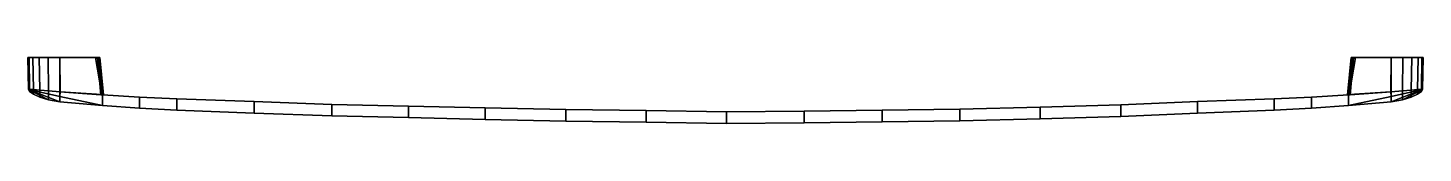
# Model space of a CAD drawing. Extents: x -283 to 284, y -27 to 0.
import ezdxf

# ---------------------------------------------------------------- set-up
doc = ezdxf.new("R2010")
doc.units = 0
doc.layers.add('METAL', color=144, linetype='CONTINUOUS')

msp = doc.modelspace()

# ---------------------------------------------------------------- meshes
at = {"layer": 'METAL'}
mesh = msp.add_polyface(dxfattribs=at)
corners = [(-283, 0, -6.45), (-283, 0, -6.45), (-283, 0, -6.45), (-282.81, -12.92, -6.5), (-282.81, -12.92, -6.5), (-282.49, 0, -1.42), (-282.49, 0, -1.42), (-282.3, -12.97, -1.47), (-280.95, 0, 1.85), (-280.95, 0, 1.85), (-280.76, -13.09, 1.8), (-278.38, 0, 4.18), (-278.38, 0, 4.18), (-278.19, -13.3, 4.13), (-274.79, 0, 5.58), (-274.79, 0, 5.58), (-274.6, -13.59, 5.53), (-269.98, 0, 6.05), (-269.98, 0, 6.05), (-269.98, 0, 6.05), (-269.98, -13.96, 6), (-269.98, -13.96, 6), (-269.97, 0, -6.45), (-269.97, 0, -6.45), (-269.97, 0, -6.45), (-269.87, -13.96, -6.5), (-255.56, -0.01, -6.5), (-255.56, -0.01, -6.5), (-254.8, -0.01, -4.12), (-254.8, -0.01, -4.12), (-254.36, -0.01, -6.34), (-254.36, -0.01, -6.34), (-254.36, -0.01, -6.34), (-254, -0.01, -5.07), (-254, -0.01, -5.07), (-254, -0.01, -5.07), (-253.79, -0.01, -5.91), (-253.79, -0.01, -5.91), (-253.79, -0.01, -5.91), (-253.32, -15.1, -4.2), (-253.04, -15.06, -6.5), (-252.7, -15.14, -6.45), (-252.7, -15.14, -6.45), (-252.53, -15.16, -5.17), (-252.53, -15.16, -5.17), (-252.32, -15.18, -6.01), (-252.32, -15.18, -6.01), (252.9, -15.18, -6.01), (252.9, -15.18, -6.01), (253.11, -15.16, -5.17), (253.11, -15.16, -5.17), (253.28, -15.14, -6.45), (253.28, -15.14, -6.45), (253.62, -15.06, -6.5), (253.9, -15.1, -4.2), (254.37, -0.01, -5.91), (254.37, -0.01, -5.91), (254.37, -0.01, -5.91), (254.58, -0.01, -5.07), (254.58, -0.01, -5.07), (254.58, -0.01, -5.07), (254.94, -0.01, -6.34), (254.94, -0.01, -6.34), (254.94, -0.01, -6.34), (255.38, -0.01, -4.12), (255.38, -0.01, -4.12), (256.14, -0.01, -6.5), (256.14, -0.01, -6.5), (270.45, -13.96, -6.5), (270.55, 0, -6.45), (270.55, 0, -6.45), (270.56, -13.96, 6), (270.56, -13.96, 6), (270.56, 0, 6.05), (270.56, 0, 6.05), (270.56, 0, 6.05), (275.18, -13.59, 5.53), (275.37, 0, 5.58), (275.37, 0, 5.58), (278.77, -13.3, 4.13), (278.96, 0, 4.18), (278.96, 0, 4.18), (281.34, -13.09, 1.8), (281.53, 0, 1.85), (281.53, 0, 1.85), (282.88, -12.97, -1.47), (283.07, 0, -1.42), (283.07, 0, -1.42), (283.39, -12.92, -6.5), (283.39, -12.92, -6.5), (283.58, 0, -6.45), (283.58, 0, -6.45), (283.58, 0, -6.45)]
mesh.append_faces([[corners[k] for k in face] for face in [(74, 77, 80, 80), (74, 80, 83, 86), (74, 86, 90, 69), (69, 66, 63, 57), (69, 57, 60, 65), (74, 69, 65, 65), (88, 68, 70, 91), (68, 53, 67, 70), (54, 71, 73, 64), (72, 76, 78, 75), (76, 79, 81, 78), (79, 82, 84, 81), (82, 85, 87, 84), (85, 89, 92, 87), (62, 67, 53, 52), (56, 61, 51, 48), (58, 55, 47, 49), (64, 59, 50, 54), (24, 2, 18, 18), (18, 2, 6, 9), (18, 9, 12, 15), (30, 27, 23, 36), (33, 36, 23, 28), (18, 28, 24, 24), (4, 1, 22, 25), (25, 22, 26, 40), (39, 29, 19, 21), (20, 17, 14, 16), (16, 14, 11, 13), (13, 11, 8, 10), (10, 8, 5, 7), (7, 5, 0, 3), (31, 41, 40, 26), (37, 45, 42, 32), (35, 44, 46, 38), (29, 39, 43, 34)]])
mesh = msp.add_polyface(dxfattribs=at)
corners = [(-282.81, -13.05, -6.5), (-282.81, -13.05, -6.5), (-282.81, -13.05, -6.5), (-282.81, -12.92, -6.5), (-282.81, -12.92, -6.5), (-282.3, -13.75, -1.47), (-282.3, -13.75, -1.47), (-282.3, -12.97, -1.47), (-280.76, -14.85, 1.8), (-280.76, -14.85, 1.8), (-280.76, -13.09, 1.8), (-278.19, -16.08, 4.13), (-278.19, -16.08, 4.13), (-278.19, -13.3, 4.13), (-274.6, -17.22, 5.53), (-274.6, -17.22, 5.53), (-274.6, -13.59, 5.53), (-269.98, -15.79, -6.5), (-269.98, -15.79, -6.5), (-269.98, -18.08, 6), (-269.98, -18.08, 6), (-269.98, -13.96, 6), (-269.98, -13.96, 6), (-269.87, -13.96, -6.5), (-252.74, -19.54, -6.5), (-252.74, -19.54, -6.5), (-252.74, -15.15, -6.5), (-252.74, -15.15, -6.5), (-252.74, -19.54, 6), (-252.74, -19.54, 6), (-252.74, -15.15, 6), (-252.74, -15.15, 6), (-237.65, -20.56, -6.5), (-237.65, -20.56, -6.5), (-237.65, -16.05, -6.5), (-237.65, -16.05, -6.5), (-237.65, -20.56, 6), (-237.65, -20.56, 6), (-237.65, -16.05, 6), (-237.65, -16.05, 6), (-222.55, -21.37, -6.5), (-222.55, -21.37, -6.5), (-222.55, -16.74, -6.5), (-222.55, -16.74, -6.5), (-222.55, -21.37, 6), (-222.55, -21.37, 6), (-222.55, -16.74, 6), (-222.55, -16.74, 6), (-191.05, -17.91, -6.5), (-191.05, -17.91, -6.5), (-191.05, -22.57, -6.5), (-191.05, -22.57, -6.5), (-191.05, -17.91, 6), (-191.05, -17.91, 6), (-191.05, -22.57, 6), (-191.05, -22.57, 6), (-159.54, -23.74, -6.5), (-159.54, -23.74, -6.5), (-159.54, -19.04, -6.5), (-159.54, -19.04, -6.5), (-159.54, -19.04, 6), (-159.54, -19.04, 6), (-159.54, -23.74, 6), (-159.54, -23.74, 6), (-128.4, -24.42, -6.5), (-128.4, -24.42, -6.5), (-128.4, -19.71, -6.5), (-128.4, -19.71, -6.5), (-128.4, -19.71, 6), (-128.4, -19.71, 6), (-128.4, -24.42, 6), (-128.4, -24.42, 6), (-97.26, -20.47, -6.5), (-97.26, -20.47, -6.5), (-97.26, -20.47, 6), (-97.26, -20.47, 6), (-97.26, -25.19, 6), (-97.26, -25.19, 6), (-97.26, -25.19, -6.5), (-97.26, -25.19, -6.5), (-64.61, -25.85, -6.5), (-64.61, -25.85, -6.5), (-64.61, -21.13, -6.5), (-64.61, -21.13, -6.5), (-64.61, -21.13, 6), (-64.61, -21.13, 6), (-64.61, -25.85, 6), (-64.61, -25.85, 6), (-31.95, -21.53, 6), (-31.95, -21.53, 6), (-31.95, -21.53, -6.5), (-31.95, -21.53, -6.5), (-31.95, -26.26, 6), (-31.95, -26.26, 6), (-31.95, -26.26, -6.5), (-31.95, -26.26, -6.5), (0.7, -26.8, -6.5), (0.7, -26.8, -6.5), (0.7, -22.07, -6.5), (0.7, -22.07, -6.5), (0.7, -22.07, 6), (0.7, -22.07, 6), (0.7, -26.8, 6), (0.7, -26.8, 6), (32.28, -21.81, -6.5), (32.28, -21.81, -6.5), (32.28, -26.53, -6.5), (32.28, -26.53, -6.5), (32.28, -21.81, 6), (32.28, -21.81, 6), (32.28, -26.53, 6), (32.28, -26.53, 6), (63.86, -21.4, -6.5), (63.86, -21.4, -6.5), (63.86, -21.4, 6), (63.86, -21.4, 6), (63.86, -26.13, -6.5), (63.86, -26.13, -6.5), (63.86, -26.13, 6), (63.86, -26.13, 6), (95.44, -20.98, -6.5), (95.44, -20.98, -6.5), (95.44, -25.7, -6.5), (95.44, -25.7, -6.5), (95.44, -20.98, 6), (95.44, -20.98, 6), (95.44, -25.7, 6), (95.44, -25.7, 6), (128.14, -20.23, -6.5), (128.14, -20.23, -6.5), (128.14, -24.94, -6.5), (128.14, -24.94, -6.5), (128.14, -20.23, 6), (128.14, -20.23, 6), (128.14, -24.94, 6), (128.14, -24.94, 6), (160.85, -19.3, -6.5), (160.85, -19.3, -6.5), (160.85, -24, 6), (160.85, -24, 6), (160.85, -24, -6.5), (160.85, -24, -6.5), (160.85, -19.3, 6), (160.85, -19.3, 6), (191.99, -17.91, -6.5), (191.99, -17.91, -6.5), (191.99, -22.57, -6.5), (191.99, -22.57, -6.5), (191.99, -17.91, 6), (191.99, -17.91, 6), (191.99, -22.57, 6), (191.99, -22.57, 6), (223.13, -21.37, -6.5), (223.13, -21.37, -6.5), (223.13, -16.74, -6.5), (223.13, -16.74, -6.5), (223.13, -21.37, 6), (223.13, -21.37, 6), (223.13, -16.74, 6), (223.13, -16.74, 6), (238.22, -20.56, -6.5), (238.22, -20.56, -6.5), (238.22, -16.05, -6.5), (238.22, -16.05, -6.5), (238.22, -20.56, 6), (238.22, -20.56, 6), (238.22, -16.05, 6), (238.22, -16.05, 6), (253.32, -19.54, -6.5), (253.32, -19.54, -6.5), (253.32, -15.15, -6.5), (253.32, -15.15, -6.5), (253.32, -19.54, 6), (253.32, -19.54, 6), (253.32, -15.15, 6), (253.32, -15.15, 6), (270.45, -13.96, -6.5), (270.56, -15.79, -6.5), (270.56, -15.79, -6.5), (270.56, -18.08, 6), (270.56, -18.08, 6), (270.56, -18.08, 6), (270.56, -13.96, 6), (270.56, -13.96, 6), (275.18, -17.22, 5.53), (275.18, -17.22, 5.53), (275.18, -13.59, 5.53), (278.77, -16.08, 4.13), (278.77, -16.08, 4.13), (278.77, -13.3, 4.13), (281.34, -14.85, 1.8), (281.34, -14.85, 1.8), (281.34, -13.09, 1.8), (282.88, -13.75, -1.47), (282.88, -13.75, -1.47), (282.88, -12.97, -1.47), (283.39, -13.05, -6.5), (283.39, -13.05, -6.5), (283.39, -13.05, -6.5), (283.39, -12.92, -6.5), (283.39, -12.92, -6.5)]
mesh.append_faces([[corners[k] for k in face] for face in [(136, 142, 148, 144), (139, 141, 147, 151), (143, 138, 150, 149), (174, 182, 170, 170), (166, 162, 154, 158), (169, 181, 173, 173), (161, 165, 157, 153), (179, 183, 175, 172), (164, 167, 159, 156), (171, 176, 177, 168), (155, 163, 160, 152), (197, 193, 190, 190), (197, 190, 187, 185), (197, 185, 181, 180), (178, 197, 181, 181), (176, 199, 196, 177), (174, 170, 162, 166), (169, 173, 165, 161), (172, 175, 167, 164), (163, 171, 168, 160), (186, 183, 179, 184), (189, 186, 184, 188), (192, 189, 188, 191), (195, 192, 191, 194), (200, 195, 194, 198), (169, 178, 181, 181), (145, 146, 140, 137), (61, 59, 49, 53), (56, 62, 54, 50), (63, 60, 52, 55), (31, 27, 22, 22), (39, 47, 43, 35), (24, 28, 19, 19), (32, 40, 44, 36), (20, 29, 30, 21), (37, 45, 46, 38), (26, 25, 18, 23), (42, 41, 33, 34), (6, 1, 9, 9), (12, 9, 1, 14), (14, 1, 19, 19), (17, 19, 1, 1), (23, 18, 2, 4), (31, 39, 35, 27), (24, 32, 36, 28), (29, 37, 38, 30), (34, 33, 25, 26), (16, 15, 20, 21), (13, 11, 15, 16), (10, 8, 11, 13), (7, 5, 8, 10), (3, 0, 5, 7), (24, 19, 17, 17), (51, 48, 58, 57), (120, 124, 132, 128), (158, 154, 144, 148), (127, 123, 131, 135), (153, 157, 151, 147), (125, 126, 134, 133), (156, 159, 149, 150), (155, 152, 146, 145), (122, 121, 129, 130), (75, 73, 67, 69), (43, 47, 53, 49), (78, 76, 70, 64), (44, 40, 50, 54), (77, 74, 68, 71), (46, 45, 55, 52), (41, 42, 48, 51), (72, 79, 65, 66), (104, 108, 114, 112), (142, 136, 128, 132), (111, 107, 117, 119), (141, 139, 135, 131), (109, 110, 118, 115), (138, 143, 133, 134), (106, 105, 113, 116), (137, 140, 130, 129), (89, 91, 83, 85), (59, 61, 69, 67), (94, 92, 86, 80), (62, 56, 64, 70), (93, 88, 84, 87), (60, 63, 71, 68), (90, 95, 81, 82), (57, 58, 66, 65), (99, 101, 108, 104), (124, 120, 112, 114), (103, 97, 107, 111), (123, 127, 119, 117), (100, 102, 110, 109), (126, 125, 115, 118), (96, 98, 105, 106), (121, 122, 116, 113), (101, 99, 91, 89), (73, 75, 85, 83), (97, 103, 92, 94), (76, 78, 80, 86), (102, 100, 88, 93), (74, 77, 87, 84), (98, 96, 95, 90), (79, 72, 82, 81)]])

doc.saveas('drawing.dxf')
